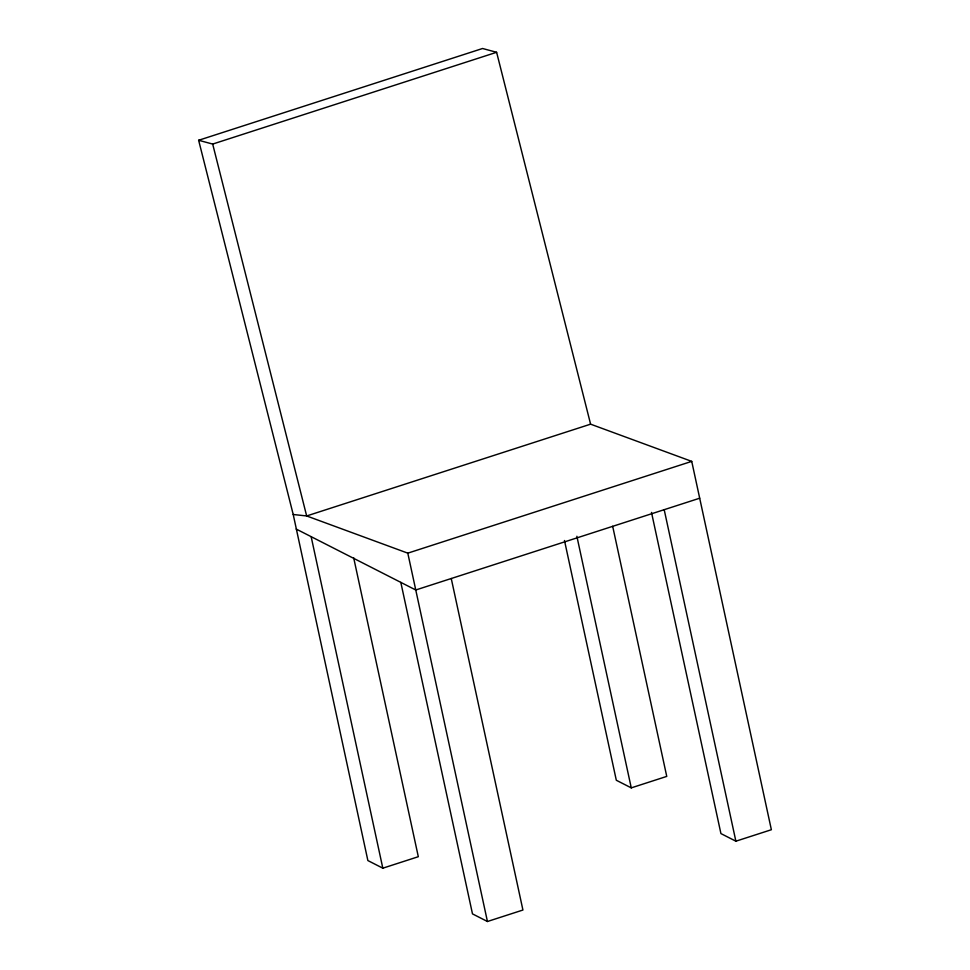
<?xml version="1.0" encoding="UTF-8"?>
<svg xmlns="http://www.w3.org/2000/svg" width="970" height="970" viewBox="0 0 970 970"><rect width="100%" height="100%" fill="white"/><g stroke="black" fill="none" stroke-linecap="round" stroke-linejoin="round"><path stroke-width="1.45" d="M353.674 557.762L418.312 856.704L382.823 868.186L367.872 860.56L293.219 514.5L198.632 140.274L482.563 48.5L496.616 52.295L590.597 424.169L691.731 461.38L771.368 829.726L735.878 841.196L720.928 833.582L651.5 512.427M198.632 140.274L212.685 144.069L496.616 52.295M590.597 424.169L306.665 515.955L293.219 514.5M212.685 144.069L306.665 515.955L407.8 553.155L691.731 461.38M699.685 498.216L415.754 589.99L296.202 529.05M564.479 540.508L616.314 780.256L631.264 787.87L666.754 776.4L612.676 526.286M400.816 582.376L472.487 913.885L487.437 921.5L522.927 910.03L451.256 578.52M664.195 509.686L735.878 841.196M576.871 536.277L631.264 787.87M407.8 553.155L487.437 921.5M311.152 536.677L382.823 868.186"/></g></svg>
